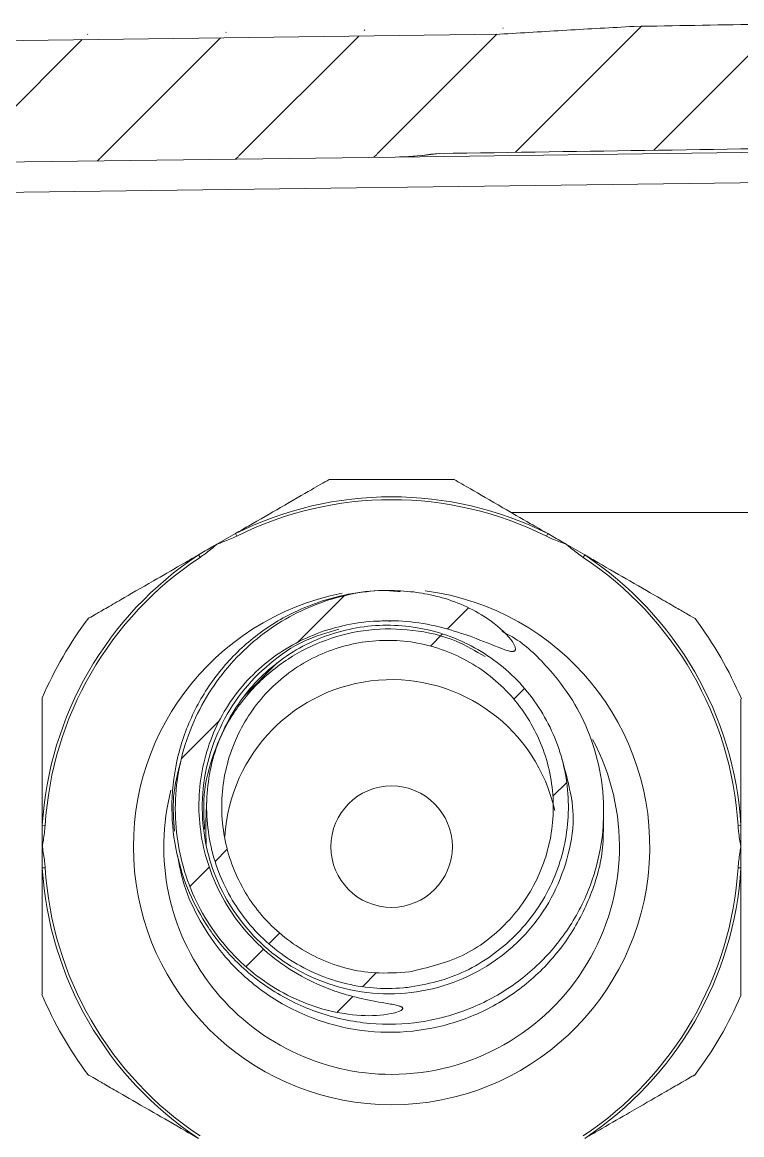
# Model space of a CAD drawing. Extents: x 14808 to 20058, y -13198 to -11680.
# Drawn here: x 15243.86 to 15255.71, y -12605.41 to -12587.09 of the extents above; entities that cross this region are included whole.
import ezdxf

# ---------------------------------------------------------------- set-up
doc = ezdxf.new("R2010")
doc.units = 0
doc.header["$LTSCALE"] = 7
doc.header["$MEASUREMENT"] = 0
doc.layers.get('0').update_dxf_attribs({"color": 2, "linetype": 'CONTINUOUS'})
pattern_1 = [(45, (344.9468, 39.5322), (-0.561266, 0.561266), [])]

# ---------------------------------------------------------------- blocks, each defined once
blk = doc.blocks.new('A$C37B80C3A')
at = {"linetype": 'Continuous', "lineweight": 0}
h = blk.add_hatch(dxfattribs=at)
h.set_pattern_fill('ANSI31', color=2, scale=0.25, style=0)
h.set_pattern_definition(pattern_1)
edge = h.paths.add_edge_path(flags=0)
edge.add_line((32.5, 23.0125), (32.5, 24.0387))
edge.add_ellipse((3.8456, 24.8561), major_axis=(95.4957, 1.2501), ratio=0.0130885, start_angle=286.193983, end_angle=287.451388, ccw=False)
edge.add_spline(control_points=[(30.4941, 24.0045), (30.1248, 23.9982), (29.7572, 23.9452), (29.3879, 23.9404)], knot_values=[0, 0, 0, 0, 0.004432, 0.004432, 0.004432, 0.004432], weights=[1, 1, 1, 1], degree=3, periodic=0)
edge.add_line((29.3879, 23.9404), (3.9, 23.6067))
edge.add_line((3.9, 23.6067), (3.9, 23.3561))
edge.add_line((3.9, 23.3561), (3.5625, 23.3561))
edge.add_line((3.5625, 23.3561), (3.5625, 22.6022))
edge.add_line((3.5625, 22.6022), (28.5295, 22.9291))
edge.add_arc((28.5, 25.1789), 2.25, 270.75, 278.26574)
edge.add_spline(control_points=[(28.8235, 22.9522), (28.8463, 22.9556), (28.8694, 22.9574), (28.8925, 22.9578)], knot_values=[0, 0, 0, 0, 0.000277, 0.000277, 0.000277, 0.000277], weights=[1, 1, 1, 1], degree=3, periodic=0)
edge.add_ellipse((3.8456, 24.8561), major_axis=(171.8922, 2.2502), ratio=0.01308847, start_angle=278.368749, end_angle=279.586187)
h = blk.add_hatch(dxfattribs=at)
h.set_pattern_fill('ANSI31', scale=0.25, style=0)
h.set_pattern_definition(pattern_1)
edge = h.paths.add_edge_path(flags=0)
edge.add_spline(control_points=[(28.6823, 19.3482), (28.6112, 19.3571), (28.5392, 19.3611), (28.4675, 19.3603), (28.2808, 19.3581), (28.0923, 19.3226), (27.9167, 19.2594), (27.7395, 19.1957), (27.5706, 19.1021), (27.4222, 18.9861), (27.2654, 18.8635), (27.1268, 18.7132), (27.0174, 18.5467), (26.9041, 18.3744), (26.8194, 18.1797), (26.7704, 17.9793), (26.722, 17.7813), (26.708, 17.5717), (26.7302, 17.3691), (26.7516, 17.1728), (26.8071, 16.9772), (26.8934, 16.7996), (26.9782, 16.625), (27.0944, 16.4625), (27.2326, 16.3261), (27.3699, 16.1906), (27.5334, 16.0775), (27.7089, 15.9974), (27.8783, 15.9201), (28.0646, 15.8705), (28.2505, 15.8613), (28.3329, 15.8572), (28.4168, 15.8599), (28.4976, 15.8765), (28.5177, 15.8807), (28.5378, 15.8857), (28.557, 15.893), (28.5666, 15.8968), (28.5764, 15.9009), (28.5844, 15.9075), (28.5864, 15.9091), (28.5883, 15.911), (28.5897, 15.9131), (28.5903, 15.9141), (28.5908, 15.9151), (28.5911, 15.9162), (28.5914, 15.9173), (28.5916, 15.9184), (28.5915, 15.9195), (28.5914, 15.9205), (28.5911, 15.9215), (28.5907, 15.9224), (28.5902, 15.9236), (28.5893, 15.9248), (28.5884, 15.9258), (28.5867, 15.9276), (28.5847, 15.9291), (28.5825, 15.9304), (28.5747, 15.9352), (28.5657, 15.938), (28.5568, 15.9406), (28.5218, 15.9508), (28.4856, 15.956), (28.4497, 15.9622), (28.3062, 15.9869), (28.1626, 16.0167), (28.0253, 16.0653), (27.839, 16.1313), (27.6605, 16.2291), (27.5072, 16.3539), (27.356, 16.4771), (27.2252, 16.6302), (27.1275, 16.799), (27.0363, 16.9563), (26.9716, 17.1322), (26.9393, 17.3112), (26.9077, 17.4857), (26.9057, 17.6682), (26.9348, 17.8431), (26.9635, 18.0148), (27.0223, 18.184), (27.1073, 18.3359), (27.1905, 18.4847), (27.3015, 18.6206), (27.4302, 18.7325), (27.5559, 18.8419), (27.7021, 18.9311), (27.8566, 18.9936), (28.0135, 19.057), (28.1826, 19.0951), (28.3514, 19.1069), (28.5318, 19.1194), (28.7158, 19.102), (28.8919, 19.0609), (29.0585, 19.0219), (29.2181, 18.9564), (29.377, 18.893), (29.4052, 18.8818), (29.4334, 18.8705), (29.4628, 18.8631), (29.4716, 18.8609), (29.4805, 18.859), (29.4895, 18.8585), (29.4928, 18.8583), (29.4961, 18.8583), (29.4993, 18.8586), (29.5026, 18.859), (29.5059, 18.8597), (29.5089, 18.861), (29.5107, 18.8618), (29.5123, 18.8628), (29.5137, 18.8641), (29.5152, 18.8654), (29.5164, 18.867), (29.5172, 18.8687), (29.518, 18.8703), (29.5186, 18.872), (29.5189, 18.8738), (29.5195, 18.8769), (29.5195, 18.8802), (29.5191, 18.8833), (29.5182, 18.8914), (29.5153, 18.8992), (29.5119, 18.9067), (29.5006, 18.9316), (29.4836, 18.9539), (29.4658, 18.9748), (29.4087, 19.0422), (29.3376, 19.0979), (29.2631, 19.1454), (29.1413, 19.2231), (29.0041, 19.2792), (28.864, 19.3143), (28.8042, 19.3293), (28.7435, 19.3406), (28.6823, 19.3482)], knot_values=[0, 0, 0, 0, 0.000861, 0.000861, 0.000861, 0.003128, 0.003128, 0.003128, 0.005414, 0.005414, 0.005414, 0.007833, 0.007833, 0.007833, 0.010342, 0.010342, 0.010342, 0.012823, 0.012823, 0.012823, 0.015224, 0.015224, 0.015224, 0.017584, 0.017584, 0.017584, 0.01993, 0.01993, 0.01993, 0.022197, 0.022197, 0.022197, 0.023188, 0.023188, 0.023188, 0.023433, 0.023433, 0.023433, 0.023557, 0.023557, 0.023557, 0.023587, 0.023587, 0.023587, 0.0236, 0.0236, 0.0236, 0.023614, 0.023614, 0.023614, 0.023625, 0.023625, 0.023625, 0.023641, 0.023641, 0.023641, 0.023671, 0.023671, 0.023671, 0.02378, 0.02378, 0.02378, 0.024212, 0.024212, 0.024212, 0.025941, 0.025941, 0.025941, 0.02831, 0.02831, 0.02831, 0.03065, 0.03065, 0.03065, 0.032829, 0.032829, 0.032829, 0.034952, 0.034952, 0.034952, 0.037035, 0.037035, 0.037035, 0.039076, 0.039076, 0.039076, 0.041069, 0.041069, 0.041069, 0.043091, 0.043091, 0.043091, 0.045251, 0.045251, 0.045251, 0.047285, 0.047285, 0.047285, 0.047645, 0.047645, 0.047645, 0.047752, 0.047752, 0.047752, 0.047791, 0.047791, 0.047791, 0.04783, 0.04783, 0.04783, 0.047852, 0.047852, 0.047852, 0.047875, 0.047875, 0.047875, 0.047896, 0.047896, 0.047896, 0.047934, 0.047934, 0.047934, 0.048032, 0.048032, 0.048032, 0.048362, 0.048362, 0.048362, 0.049435, 0.049435, 0.049435, 0.0512, 0.0512, 0.0512, 0.051945, 0.051945, 0.051945, 0.051945], weights=[1, 1, 1, 1, 1, 1, 1, 1, 1, 1, 1, 1, 1, 1, 1, 1, 1, 1, 1, 1, 1, 1, 1, 1, 1, 1, 1, 1, 1, 1, 1, 1, 1, 1, 1, 1, 1, 1, 1, 1, 1, 1, 1, 1, 1, 1, 1, 1, 1, 1, 1, 1, 1, 1, 1, 1, 1, 1, 1, 1, 1, 1, 1, 1, 1, 1, 1, 1, 1, 1, 1, 1, 1, 1, 1, 1, 1, 1, 1, 1, 1, 1, 1, 1, 1, 1, 1, 1, 1, 1, 1, 1, 1, 1, 1, 1, 1, 1, 1, 1, 1, 1, 1, 1, 1, 1, 1, 1, 1, 1, 1, 1, 1, 1, 1, 1, 1, 1, 1, 1, 1, 1, 1, 1, 1, 1, 1, 1, 1, 1, 1, 1, 1, 1, 1, 1], degree=3, periodic=0)
h = blk.add_hatch(dxfattribs=at)
h.set_pattern_fill('ANSI31', scale=0.25, style=0)
h.set_pattern_definition(pattern_1)
edge = h.paths.add_edge_path(flags=0)
edge.add_spline(control_points=[(28.6618, 16.0964), (28.7433, 16.1072), (28.8241, 16.1249), (28.9026, 16.149), (29.0614, 16.1978), (29.2139, 16.2747), (29.3476, 16.3732), (29.4814, 16.4719), (29.6, 16.5949), (29.6938, 16.7321), (29.7879, 16.8699), (29.8595, 17.0257), (29.903, 17.1867), (29.9466, 17.3485), (29.963, 17.5199), (29.9508, 17.687), (29.9386, 17.8546), (29.8973, 18.0224), (29.8303, 18.1765), (29.7633, 18.3307), (29.6687, 18.4754), (29.5543, 18.5986), (29.4403, 18.7214), (29.3033, 18.8262), (29.1549, 18.9041), (29.0072, 18.9816), (28.844, 19.0347), (28.6789, 19.0587), (28.5145, 19.0826), (28.3437, 19.0784), (28.1807, 19.0465), (28.018, 19.0146), (27.8586, 18.9542), (27.7156, 18.8703), (27.5724, 18.7863), (27.4417, 18.6765), (27.3342, 18.55), (27.2262, 18.423), (27.1387, 18.2757), (27.0786, 18.1202), (27.0183, 17.964), (26.984, 17.7953), (26.9786, 17.6279), (26.9732, 17.46), (26.9966, 17.2888), (27.047, 17.1286), (27.0975, 16.9683), (27.1764, 16.8144), (27.2771, 16.6799), (27.3777, 16.5458), (27.5029, 16.4271), (27.6423, 16.3339), (27.7812, 16.2412), (27.938, 16.1711), (28.0999, 16.1298), (28.261, 16.0886), (28.4316, 16.0747), (28.5973, 16.0893), (28.6188, 16.0912), (28.6404, 16.0936), (28.6618, 16.0964)], knot_values=[0, 0, 0, 0, 0.000986, 0.000986, 0.000986, 0.003001, 0.003001, 0.003001, 0.005017, 0.005017, 0.005017, 0.00704, 0.00704, 0.00704, 0.009073, 0.009073, 0.009073, 0.011111, 0.011111, 0.011111, 0.013151, 0.013151, 0.013151, 0.015185, 0.015185, 0.015185, 0.017209, 0.017209, 0.017209, 0.019224, 0.019224, 0.019224, 0.021235, 0.021235, 0.021235, 0.023249, 0.023249, 0.023249, 0.02527, 0.02527, 0.02527, 0.027302, 0.027302, 0.027302, 0.02934, 0.02934, 0.02934, 0.031379, 0.031379, 0.031379, 0.033413, 0.033413, 0.033413, 0.03544, 0.03544, 0.03544, 0.037458, 0.037458, 0.037458, 0.037717, 0.037717, 0.037717, 0.037717], weights=[1, 1, 1, 1, 1, 1, 1, 1, 1, 1, 1, 1, 1, 1, 1, 1, 1, 1, 1, 1, 1, 1, 1, 1, 1, 1, 1, 1, 1, 1, 1, 1, 1, 1, 1, 1, 1, 1, 1, 1, 1, 1, 1, 1, 1, 1, 1, 1, 1, 1, 1, 1, 1, 1, 1, 1, 1, 1, 1, 1, 1], degree=3, periodic=0)
edge = h.paths.add_edge_path(flags=0)
edge.add_spline(control_points=[(28.6463, 16.2203), (28.5521, 16.2078), (28.4561, 16.2051), (28.3613, 16.2125), (28.209, 16.2244), (28.0566, 16.2629), (27.9169, 16.3247), (27.7766, 16.3867), (27.6451, 16.474), (27.5334, 16.5792), (27.4213, 16.6847), (27.326, 16.8111), (27.2553, 16.9479), (27.1846, 17.0847), (27.1366, 17.2357), (27.1152, 17.3883), (27.0938, 17.5406), (27.0984, 17.6987), (27.1286, 17.8495), (27.1586, 17.9997), (27.2148, 18.1468), (27.2927, 18.2787), (27.3702, 18.4099), (27.4713, 18.5297), (27.5877, 18.6282), (27.7038, 18.7263), (27.8384, 18.8058), (27.9804, 18.8601), (28.1224, 18.9144), (28.2758, 18.945), (28.4278, 18.9492), (28.5803, 18.9535), (28.7356, 18.9314), (28.8809, 18.8847), (29.0269, 18.8379), (29.1667, 18.765), (29.2888, 18.6722), (29.4114, 18.5791), (29.5194, 18.4634), (29.6041, 18.3349), (29.6888, 18.2062), (29.7525, 18.061), (29.7898, 17.9115), (29.827, 17.7622), (29.8391, 17.6044), (29.8249, 17.4512), (29.8108, 17.2986), (29.7702, 17.1464), (29.7066, 17.0069), (29.6432, 16.8681), (29.5551, 16.7383), (29.4495, 16.6281), (29.3441, 16.5181), (29.2184, 16.4248), (29.0826, 16.3559), (28.9469, 16.2869), (28.7973, 16.2404), (28.6463, 16.2203)], knot_values=[0, 0, 0, 0, 0.00114, 0.00114, 0.00114, 0.00299, 0.00299, 0.00299, 0.004848, 0.004848, 0.004848, 0.006711, 0.006711, 0.006711, 0.008577, 0.008577, 0.008577, 0.010439, 0.010439, 0.010439, 0.012293, 0.012293, 0.012293, 0.014138, 0.014138, 0.014138, 0.015978, 0.015978, 0.015978, 0.017819, 0.017819, 0.017819, 0.019666, 0.019666, 0.019666, 0.021523, 0.021523, 0.021523, 0.023386, 0.023386, 0.023386, 0.025252, 0.025252, 0.025252, 0.027115, 0.027115, 0.027115, 0.02897, 0.02897, 0.02897, 0.030818, 0.030818, 0.030818, 0.032661, 0.032661, 0.032661, 0.034505, 0.034505, 0.034505, 0.034505], weights=[1, 1, 1, 1, 1, 1, 1, 1, 1, 1, 1, 1, 1, 1, 1, 1, 1, 1, 1, 1, 1, 1, 1, 1, 1, 1, 1, 1, 1, 1, 1, 1, 1, 1, 1, 1, 1, 1, 1, 1, 1, 1, 1, 1, 1, 1, 1, 1, 1, 1, 1, 1, 1, 1, 1, 1, 1, 1], degree=3, periodic=0)
at = {"color": 7, "linetype": 'Continuous', "lineweight": 15}
for p, q in [((29.3879, 23.9404), (3.9, 23.6067)), ((28.5295, 22.9291), (3.5625, 22.6022)), ((28.5295, 22.9291), (32.5, 22.981)), ((28.8235, 22.9522), (28.8925, 22.9578)), ((4.9476, 22.3704), (32.5, 22.7311)), ((32.5, 20.0011), (29.4869, 20.0011)), ((27.2147, 19.8288), (27.0625, 19.7409)), ((27.2254, 19.8074), (27.2147, 19.8288)), ((29.7746, 19.8074), (29.7853, 19.8288)), ((30.0897, 19.653), (29.9375, 19.7409)), ((26.9235, 19.6331), (26.9103, 19.653)), ((30.0765, 19.6331), (30.0897, 19.653)), ((25.6489, 17.4255), (25.625, 17.4269)), ((25.625, 17.4269), (25.625, 17.2511)), ((31.3511, 17.4255), (31.375, 17.4269)), ((31.375, 17.0753), (31.375, 17.2511)), ((25.6489, 17.0768), (25.625, 17.0753)), ((31.3511, 17.0768), (31.375, 17.0753))]:
    blk.add_line(p, q, dxfattribs=at)
blk.add_circle((28.5, 17.2511), 0.5, dxfattribs=at)
for centre, radius, start, end in [((28.5, 25.1789), 2.25, 270.75, 278.26574), ((28.5, 17.2511), 2.8804, 63.49915, 116.50085), ((28.5, 17.2511), 2.8564, 63.49915, 116.50085), ((28.5, 17.2511), 2.8804, 123.49915, 176.50085), ((28.5, 17.2511), 2.8564, 123.49915, 176.50085), ((28.5, 17.2511), 2.8564, 3.49915, 56.50085), ((28.5, 17.2511), 2.8804, 3.49915, 56.50085), ((28.5, 17.2511), 2.125, 101.02008, 270), ((28.5, 17.2511), 2.125, 270, 82.49955), ((28.5, 17.2511), 3.125, 142.90409, 156.93357), ((28.5, 17.2511), 3.125, 22.90196, 36.92906), ((28.5, 17.2511), 1.375, 12.49848, 176.53986), ((28.5, 17.2511), 1.875, 270, 28.07974), ((28.5, 17.2511), 1.875, 165.61706, 270), ((28.5, 17.2511), 2.8804, 183.49915, 236.50085), ((28.5, 17.2511), 2.8564, 183.49915, 236.50085), ((28.5, 17.2511), 2.8564, 303.49915, 356.50085), ((28.5, 17.2511), 2.8804, 303.49915, 356.50085), ((28.5, 17.2511), 3.125, 202.9045, 216.93522), ((28.5, 17.2511), 3.125, 322.90306, 336.93635)]:
    blk.add_arc(centre, radius, start, end, dxfattribs=at)
for centre, major_axis, ratio, start_param, end_param in [((3.8456, 24.8561), (95.4957, 1.2501), 0.013088, 4.995027, 5.016973), ((3.8456, 24.8561), (171.8922, 2.2502), 0.013088, 4.858451, 4.8797), ((28.5, 25.1789), (2.4965, 0.0327), 0.90118, 4.712389, 4.858451)]:
    blk.add_ellipse(centre, major_axis=major_axis, ratio=ratio, start_param=start_param, end_param=end_param, dxfattribs=at)
for points, knots in [([(30.4941, 24.0045), (30.3097, 23.9942), (29.941, 23.9736), (29.5723, 23.9514), (29.3879, 23.9404)], [0, 0, 0, 0, 0.499972, 1, 1, 1, 1]), ([(27.9855, 20.2739), (27.9409, 20.2481), (27.8418, 20.1909), (27.616, 20.0605), (27.3844, 19.9268), (27.2509, 19.8497), (27.2147, 19.8288)], [0, 0, 0, 0, 0.281956, 0.625992, 0.898659, 1, 1, 1, 1]), ([(27.9855, 20.2739), (28.0044, 20.2739), (28.0774, 20.2739), (28.2241, 20.2739), (28.4352, 20.2739), (28.6392, 20.2739), (28.8454, 20.2739), (28.9531, 20.2739), (29.0145, 20.2739)], [0, 0, 0, 0, 0.071331, 0.275283, 0.44668, 0.618497, 0.78242, 1, 1, 1, 1]), ([(29.7853, 19.8288), (29.7376, 19.8563), (29.6047, 19.9331), (29.3711, 20.068), (29.1546, 20.193), (29.056, 20.2499), (29.0145, 20.2739)], [0, 0, 0, 0, 0.1336818, 0.3730551, 0.7354238, 1, 1, 1, 1]), ([(27.2254, 19.8074), (27.1879, 19.7908), (27.1351, 19.7674), (27.08, 19.7474), (27.0634, 19.7413), (27.0625, 19.7409)], [0, 0, 0, 0, 0.699392, 0.983475, 1, 1, 1, 1]), ([(29.9375, 19.7409), (29.9366, 19.7413), (29.8972, 19.7558), (29.8419, 19.7757), (29.7897, 19.8003), (29.7746, 19.8074)], [0, 0, 0, 0, 0.016522, 0.715828, 1, 1, 1, 1]), ([(29.9375, 19.7409), (29.9244, 19.7485), (29.8733, 19.778), (29.8228, 19.8072), (29.7853, 19.8288)], [0, 0, 0, 0, 0.256693, 1, 1, 1, 1]), ([(27.0625, 19.7409), (27.0494, 19.7334), (26.9983, 19.7039), (26.9478, 19.6747), (26.9103, 19.653)], [0, 0, 0, 0, 0.256693, 1, 1, 1, 1]), ([(27.0625, 19.7409), (27.0618, 19.7403), (27.0295, 19.7135), (26.9846, 19.6755), (26.9372, 19.6426), (26.9235, 19.6331)], [0, 0, 0, 0, 0.016522, 0.715828, 1, 1, 1, 1]), ([(30.0765, 19.6331), (30.0434, 19.6573), (29.9967, 19.6913), (29.9518, 19.729), (29.9382, 19.7403), (29.9375, 19.7409)], [0, 0, 0, 0, 0.699392, 0.983475, 1, 1, 1, 1]), ([(26.9103, 19.653), (26.8626, 19.6256), (26.7298, 19.5488), (26.4956, 19.4136), (26.2869, 19.2932), (26.1418, 19.2094), (26.0285, 19.144), (26.0177, 19.1377), (26.0107, 19.1337)], [0, 0, 0, 0, 0.080447, 0.224498, 0.442566, 0.590227, 0.738055, 1, 1, 1, 1]), ([(30.998, 19.1287), (30.9855, 19.1359), (30.9668, 19.1467), (30.8471, 19.2158), (30.7037, 19.2986), (30.4917, 19.421), (30.2594, 19.5551), (30.1259, 19.6322), (30.0897, 19.653)], [0, 0, 0, 0, 0.282804, 0.423642, 0.567983, 0.774975, 0.939027, 1, 1, 1, 1]), ([(28.5698, 19.3512), (28.5228, 19.3553), (28.3799, 19.3677), (28.0722, 19.3257), (27.6942, 19.2012), (27.3338, 18.9642), (27.0566, 18.6796), (26.8481, 18.3402), (26.7189, 17.9604), (26.678, 17.5701), (26.7197, 17.2012), (26.8246, 16.8723), (26.9867, 16.5737), (27.2125, 16.2965), (27.519, 16.0503), (27.8966, 15.8684), (28.3169, 15.7795), (28.7423, 15.7921), (29.1458, 15.9018), (29.5079, 16.0983), (29.8127, 16.3695), (30.0465, 16.7016), (30.1977, 17.076), (30.2578, 17.4643), (30.2336, 17.8359), (30.1405, 18.1679), (29.9929, 18.4694), (29.7797, 18.7423), (29.5796, 18.9369), (29.4368, 19.0091), (29.4073, 19.0241)], [0, 0, 0, 0, 0.013802, 0.04199, 0.090155, 0.128955, 0.166864, 0.205318, 0.244327, 0.283038, 0.318977, 0.351975, 0.38326, 0.417675, 0.455706, 0.497155, 0.538957, 0.580097, 0.620566, 0.660398, 0.700008, 0.739558, 0.779038, 0.818117, 0.854638, 0.888226, 0.919406, 0.953035, 0.99029, 1, 1, 1, 1]), ([(28.6823, 19.3482), (28.6108, 19.3541), (28.353, 19.3753), (27.9041, 19.286), (27.3946, 19.0047), (27.0566, 18.637), (26.8623, 18.2786), (26.7629, 17.9856), (26.7146, 17.6782), (26.7209, 17.3743), (26.7787, 17.0763), (26.9186, 16.7081), (27.1508, 16.3835), (27.4502, 16.1348), (27.6996, 15.9926), (27.9696, 15.8957), (28.2369, 15.8536), (28.4379, 15.8603), (28.5475, 15.8884), (28.5788, 15.9018), (28.5891, 15.9117), (28.5913, 15.9161), (28.5917, 15.9194), (28.5907, 15.9228), (28.5879, 15.9268), (28.5771, 15.9345), (28.5306, 15.9492), (28.3421, 15.9784), (28.0665, 16.0379), (27.7511, 16.1793), (27.5049, 16.3442), (27.2915, 16.5523), (27.0714, 16.8615), (26.9092, 17.3012), (26.904, 17.8447), (27.0789, 18.3477), (27.4083, 18.7519), (27.8488, 19.0204), (28.361, 19.1349), (28.8896, 19.088), (29.2461, 18.9454), (29.4417, 18.8671), (29.4837, 18.8584), (29.4993, 18.8583), (29.5078, 18.86), (29.514, 18.8639), (29.5175, 18.8685), (29.5196, 18.8751), (29.5193, 18.8884), (29.5055, 18.9253), (29.4298, 19.0249), (29.2236, 19.1884), (28.9467, 19.3055), (28.7432, 19.3384), (28.6823, 19.3482)], [0, 0, 0, 0, 0.016623, 0.059878, 0.10352, 0.149669, 0.173308, 0.197648, 0.220998, 0.245073, 0.267701, 0.291005, 0.335995, 0.358088, 0.380871, 0.402165, 0.424202, 0.443323, 0.448085, 0.450477, 0.451076, 0.451335, 0.451597, 0.451827, 0.452139, 0.452721, 0.454856, 0.463299, 0.497032, 0.519692, 0.543016, 0.565332, 0.588393, 0.630547, 0.671641, 0.711965, 0.751477, 0.790097, 0.829312, 0.87121, 0.910867, 0.917887, 0.919978, 0.920736, 0.9215, 0.921944, 0.92239, 0.922803, 0.923539, 0.925425, 0.93178, 0.952245, 0.985726, 1, 1, 1, 1]), ([(28.6618, 16.0964), (28.7428, 16.1113), (28.9874, 16.1563), (29.3645, 16.3519), (29.7175, 16.7163), (29.9307, 17.1801), (29.9794, 17.6896), (29.8567, 18.188), (29.5758, 18.6178), (29.169, 18.9292), (28.6837, 19.0869), (28.1755, 19.0744), (27.701, 18.8946), (27.3122, 18.5678), (27.0518, 18.1297), (26.95, 17.6283), (27.0196, 17.1199), (27.2538, 16.663), (27.6258, 16.3103), (28.0917, 16.1026), (28.4537, 16.0718), (28.6403, 16.0939), (28.6618, 16.0964)], [0, 0, 0, 0, 0.02642, 0.079823, 0.133261, 0.186896, 0.24076, 0.294787, 0.348832, 0.402728, 0.456373, 0.509783, 0.563086, 0.616462, 0.670053, 0.723893, 0.777906, 0.831943, 0.885856, 0.939556, 0.993046, 1, 1, 1, 1]), ([(28.381, 19.1044), (28.3985, 19.107), (28.4352, 19.1126), (28.472, 19.1087), (28.4912, 19.1067)], [0, 0, 0, 0, 0.478578, 1, 1, 1, 1]), ([(29.985, 17.6251), (29.9895, 17.5786), (30.0047, 17.419), (29.9524, 17.1445), (29.8265, 16.8234), (29.6251, 16.5381), (29.3637, 16.305), (29.0525, 16.136), (28.7058, 16.0416), (28.34, 16.0307), (27.9785, 16.107), (27.6536, 16.2634), (27.39, 16.4751), (27.1957, 16.7135), (27.0563, 16.9701), (26.966, 17.2527), (26.93, 17.5696), (26.9648, 17.9051), (27.0755, 18.2315), (27.2544, 18.5241), (27.4931, 18.767), (27.7644, 18.9552), (27.9702, 19.0141), (28.0659, 19.0415)], [0, 0, 0, 0, 0.020666, 0.070952, 0.121764, 0.172665, 0.223641, 0.274896, 0.32696, 0.379877, 0.433633, 0.486936, 0.535842, 0.580086, 0.620285, 0.66266, 0.708814, 0.758534, 0.808656, 0.858077, 0.906809, 0.956693, 1, 1, 1, 1]), ([(26.9609, 17.3939), (26.9558, 17.4745), (26.9434, 17.6709), (27.012, 17.9805), (27.1542, 18.3011), (27.3687, 18.5815), (27.641, 18.8071), (27.9603, 18.9661), (28.3123, 19.0489), (28.6779, 19.0448), (29.0082, 18.9694), (29.1917, 18.862), (29.2691, 18.8167)], [0, 0, 0, 0, 0.0719377, 0.1754312, 0.2794288, 0.3835975, 0.4879621, 0.5931593, 0.7001281, 0.8088473, 0.9193403, 1, 1, 1, 1]), ([(28.6463, 16.2203), (28.796, 16.2554), (29.0954, 16.3257), (29.4683, 16.6122), (29.7306, 16.9962), (29.851, 17.4496), (29.8153, 17.918), (29.6263, 18.3492), (29.3053, 18.6929), (28.8897, 18.9095), (28.4275, 18.9754), (27.9711, 18.8844), (27.5706, 18.6477), (27.2699, 18.2913), (27.1028, 17.854), (27.0892, 17.3844), (27.2318, 16.936), (27.515, 16.5599), (27.9054, 16.3023), (28.3032, 16.1963), (28.5512, 16.2137), (28.6463, 16.2203)], [0, 0, 0, 0, 0.053418, 0.106832, 0.160363, 0.21412, 0.268084, 0.322143, 0.37613, 0.429905, 0.483422, 0.536759, 0.590081, 0.643556, 0.697276, 0.75122, 0.805267, 0.859261, 0.913074, 0.966663, 1, 1, 1, 1]), ([(25.625, 18.4757), (25.625, 18.4612), (25.625, 18.4395), (25.625, 18.3009), (25.625, 18.135), (25.625, 17.891), (25.625, 17.6228), (25.625, 17.4687), (25.625, 17.4269)], [0, 0, 0, 0, 0.282797, 0.425465, 0.567979, 0.774973, 0.939027, 1, 1, 1, 1]), ([(31.375, 17.4269), (31.375, 17.4819), (31.375, 17.6353), (31.375, 17.9057), (31.375, 18.1467), (31.375, 18.3143), (31.375, 18.445), (31.375, 18.4576), (31.375, 18.4656)], [0, 0, 0, 0, 0.080454, 0.224515, 0.442599, 0.590271, 0.73811, 1, 1, 1, 1]), ([(26.7664, 17.9586), (26.7406, 17.8598), (26.6907, 17.6691), (26.7054, 17.4727), (26.7125, 17.3781)], [0, 0, 0, 0, 0.518455, 1, 1, 1, 1]), ([(29.985, 17.6251), (29.9849, 17.626), (29.9795, 17.6623), (29.9651, 17.7289), (29.9394, 17.8386), (29.9139, 17.9295), (29.9015, 17.9739)], [0, 0, 0, 0, 0.0073164, 0.3127419, 0.6644412, 1, 1, 1, 1]), ([(26.9784, 17.6264), (26.9772, 17.6021), (26.9747, 17.5524), (26.971, 17.4588), (26.9705, 17.3646), (26.9737, 17.2982), (26.9751, 17.2686)], [0, 0, 0, 0, 0.271393, 0.555278, 0.801896, 1, 1, 1, 1]), ([(25.6489, 17.4255), (25.6445, 17.3846), (25.6384, 17.3272), (25.6282, 17.2695), (25.6252, 17.2521), (25.625, 17.2511)], [0, 0, 0, 0, 0.699392, 0.983475, 1, 1, 1, 1]), ([(26.7373, 17.1811), (26.7532, 17.0986), (26.7897, 16.9103), (26.9197, 16.6322), (27.1143, 16.3455), (27.3865, 16.0829), (27.7362, 15.8693), (28.1428, 15.7384), (28.5703, 15.7081), (28.9857, 15.7776), (29.3674, 15.9389), (29.6982, 16.1801), (29.9644, 16.4887), (30.1491, 16.8483), (30.2446, 17.1816), (30.2431, 17.3893), (30.2425, 17.463)], [0, 0, 0, 0, 0.048001, 0.109634, 0.174186, 0.245839, 0.324598, 0.407126, 0.488408, 0.568373, 0.647039, 0.724835, 0.802501, 0.88003, 0.957424, 1, 1, 1, 1]), ([(31.375, 17.2511), (31.3748, 17.2521), (31.3677, 17.2935), (31.3573, 17.3513), (31.3525, 17.4088), (31.3511, 17.4255)], [0, 0, 0, 0, 0.016522, 0.715828, 1, 1, 1, 1]), ([(31.375, 17.2511), (31.375, 17.2663), (31.375, 17.3253), (31.375, 17.3836), (31.375, 17.4269)], [0, 0, 0, 0, 0.256693, 1, 1, 1, 1]), ([(25.625, 17.2511), (25.6252, 17.2502), (25.6323, 17.2088), (25.6427, 17.1509), (25.6475, 17.0934), (25.6489, 17.0768)], [0, 0, 0, 0, 0.016522, 0.715828, 1, 1, 1, 1]), ([(25.625, 17.2511), (25.625, 17.236), (25.625, 17.177), (25.625, 17.1187), (25.625, 17.0753)], [0, 0, 0, 0, 0.256693, 1, 1, 1, 1]), ([(31.3511, 17.0768), (31.3555, 17.1176), (31.3616, 17.175), (31.3718, 17.2328), (31.3748, 17.2502), (31.375, 17.2511)], [0, 0, 0, 0, 0.699392, 0.983475, 1, 1, 1, 1]), ([(25.625, 17.0753), (25.625, 17.0203), (25.625, 16.8669), (25.625, 16.5965), (25.625, 16.3565), (25.625, 16.1885), (25.625, 16.0573), (25.625, 16.0446), (25.625, 16.0366)], [0, 0, 0, 0, 0.080443, 0.224486, 0.442541, 0.588207, 0.738017, 1, 1, 1, 1]), ([(31.375, 16.0265), (31.375, 16.041), (31.375, 16.0626), (31.375, 16.2008), (31.375, 16.3664), (31.375, 16.6112), (31.375, 16.8795), (31.375, 17.0336), (31.375, 17.0753)], [0, 0, 0, 0, 0.282902, 0.423721, 0.568042, 0.775006, 0.939036, 1, 1, 1, 1]), ([(26.002, 15.3736), (26.0145, 15.3664), (26.0333, 15.3555), (26.1534, 15.2862), (26.297, 15.2032), (26.5083, 15.0812), (26.7406, 14.9471), (26.8741, 14.8701), (26.9103, 14.8492)], [0, 0, 0, 0, 0.282815, 0.42548, 0.56799, 0.774978, 0.939028, 1, 1, 1, 1]), ([(30.0897, 14.8492), (30.1374, 14.8767), (30.2702, 14.9534), (30.5044, 15.0886), (30.7123, 15.2086), (30.8578, 15.2926), (30.9714, 15.3582), (30.9824, 15.3645), (30.9893, 15.3686)], [0, 0, 0, 0, 0.080433, 0.224457, 0.442485, 0.588133, 0.737923, 1, 1, 1, 1])]:
    blk.add_open_spline(points, degree=3, knots=knots, dxfattribs=at)

msp = doc.modelspace()

# ---------------------------------------------------------------- block references
at = {"xscale": 2, "yscale": 2, "zscale": 2}
msp.add_blockref('A$C37B80C3A', (15192.943, -12635.169), dxfattribs=at)

doc.saveas('drawing.dxf')
